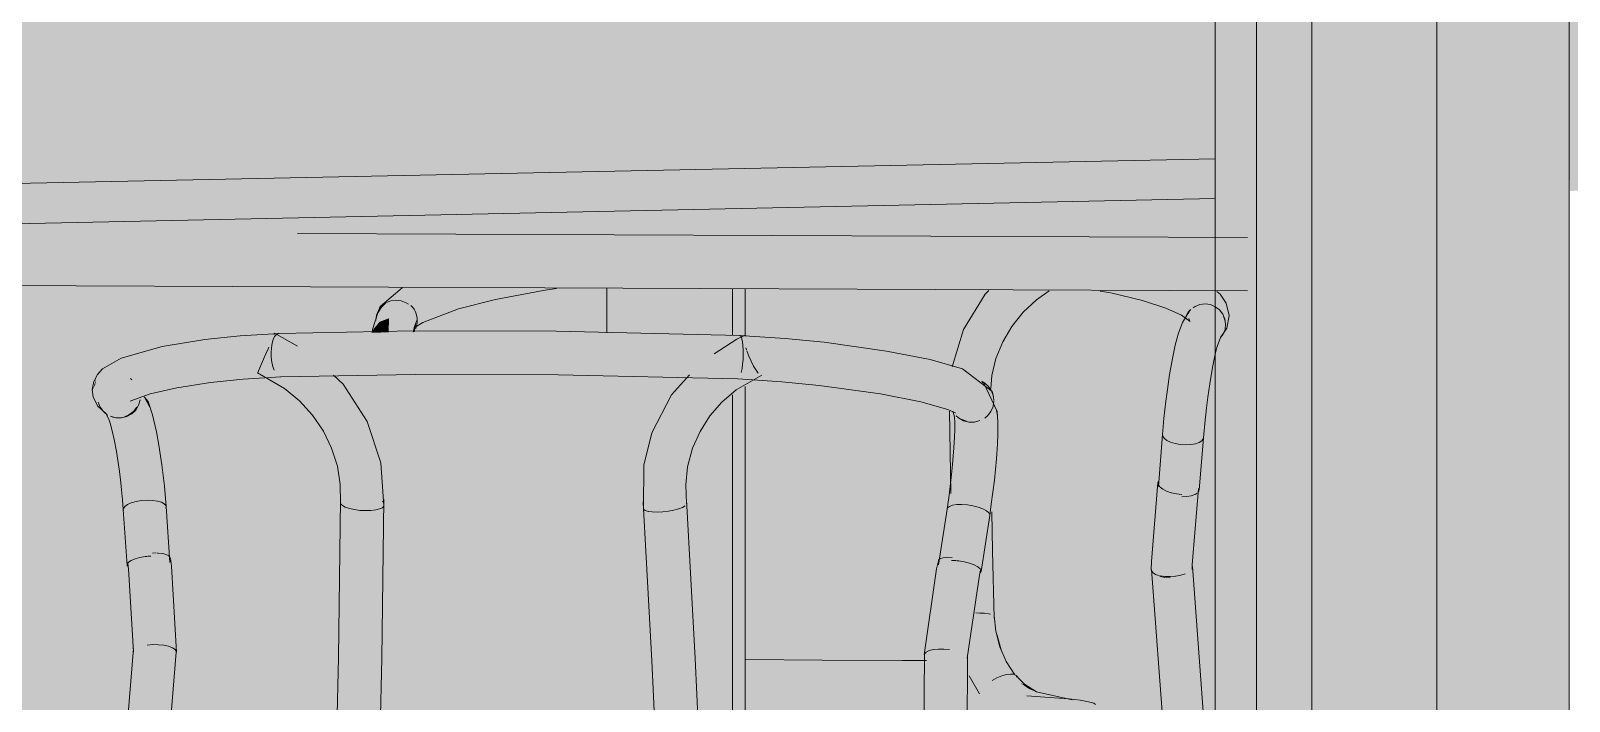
# Model space of a CAD drawing. Header units: inches. Extents: x 30764 to 30770, y -4780 to 4478.
# Drawn here: x 30767.26793 to 30767.3088, y 59.95366 to 59.97147 of the extents above; entities that cross this region are included whole.
import ezdxf

# ---------------------------------------------------------------- set-up
doc = ezdxf.new("R2010")
doc.units = ezdxf.units.IN
doc.header["$MEASUREMENT"] = 0
for name, color, linetype, lineweight in [('A-GLAZ-CURT', 52, 'Continuous', 9), ('A-GLAZ-CWMG', 51, 'Continuous', 9), ('I-FURN', 30, 'Continuous', 9), ('Q-CASE', 31, 'Continuous', 9), ('S-BEAM', 12, 'Continuous', 9)]:
    doc.layers.add(name, color=color, linetype=linetype, lineweight=lineweight)

msp = doc.modelspace()

# ---------------------------------------------------------------- hatches: boundary and pattern name
at = {"layer": 'A-GLAZ-CURT', "lineweight": 5, "transparency": 33554458}
msp.add_hatch(color=256, dxfattribs=at).paths.add_polyline_path([(30767.242691, 59.862277), (30767.301958, 59.867328), (30767.301958, 60.082348), (30767.242691, 60.085483), (30767.242691, 59.86713)], flags=0)
at = {"layer": 'A-GLAZ-CWMG', "lineweight": 5}
for points in [[(30767.30528, 59.866868), (30767.30528, 60.082634), (30767.301958, 60.082348), (30767.301958, 59.867328), (30767.305095, 59.866894)], [(30767.30528, 59.866868), (30767.308792, 59.867169), (30767.308792, 60.082447), (30767.30528, 60.082634), (30767.30528, 59.881146)], [(30767.301958, 59.867328), (30767.301958, 60.082348), (30767.299391, 60.082127), (30767.299391, 59.867684)]]:
    msp.add_hatch(color=256, dxfattribs=at).paths.add_polyline_path(points, flags=0)
at = {"layer": 'I-FURN', "lineweight": 5}
for points in [[(30767.300249, 59.964559), (30767.300249, 59.965977), (30767.275014, 59.966085), (30767.262757, 59.965819), (30767.262757, 59.964727), (30767.299666, 59.964562)], [(30767.277254, 59.964154), (30767.277494, 59.964294), (30767.277634, 59.964313), (30767.277772, 59.964527), (30767.277871, 59.964641), (30767.277792, 59.964641), (30767.277657, 59.964526)], [(30767.2782, 59.96381), (30767.278311, 59.963984), (30767.278607, 59.964178), (30767.278535, 59.964447), (30767.278347, 59.964639), (30767.277946, 59.964641), (30767.277771, 59.964526), (30767.277634, 59.964313), (30767.277906, 59.964244), (30767.278126, 59.964046), (30767.2782, 59.963842)], [(30767.278607, 59.964178), (30767.279657, 59.964561), (30767.279837, 59.964631), (30767.278362, 59.964639), (30767.278535, 59.964447), (30767.278593, 59.964283)], [(30767.278393, 59.963742), (30767.279892, 59.96423), (30767.281637, 59.964623), (30767.279837, 59.964609), (30767.279287, 59.964447), (30767.278607, 59.964178), (30767.278544, 59.963916), (30767.278393, 59.963743)], [(30767.293451, 59.96195), (30767.293541, 59.962651), (30767.293967, 59.963578), (30767.294586, 59.964294), (30767.295021, 59.964562), (30767.293984, 59.964567), (30767.293406, 59.9639), (30767.292938, 59.96281), (30767.292922, 59.962336), (30767.293437, 59.961969)], [(30767.296635, 59.964508), (30767.29638, 59.964557), (30767.296534, 59.964525)], [(30767.298596, 59.9638), (30767.298615, 59.963912), (30767.298577, 59.964099), (30767.298003, 59.96446), (30767.297768, 59.964551), (30767.296587, 59.964525), (30767.296869, 59.964443), (30767.298173, 59.964051), (30767.298578, 59.963811)], [(30767.298594, 59.964087), (30767.298667, 59.964364), (30767.298751, 59.964548), (30767.297833, 59.964526), (30767.29821, 59.964356), (30767.298577, 59.964099)], [(30767.298614, 59.963845), (30767.298751, 59.964075), (30767.298859, 59.96415), (30767.299147, 59.964264), (30767.299218, 59.964431), (30767.299166, 59.964546), (30767.298815, 59.964527), (30767.298662, 59.964357), (30767.298594, 59.964087), (30767.298613, 59.964007), (30767.298613, 59.963944)], [(30767.299671, 59.963674), (30767.299769, 59.963905), (30767.299589, 59.964396), (30767.299444, 59.964545), (30767.299175, 59.964527), (30767.299218, 59.964431), (30767.299127, 59.964217), (30767.299396, 59.96414), (30767.299595, 59.963942), (30767.299651, 59.963812)], [(30767.277029, 59.963536), (30767.277196, 59.963738), (30767.277453, 59.963835), (30767.277516, 59.964144), (30767.277598, 59.964316), (30767.27734, 59.964214), (30767.277169, 59.963996)], [(30767.27805, 59.963462), (30767.278082, 59.96347), (30767.278163, 59.963765), (30767.2782, 59.963842), (30767.278107, 59.964051), (30767.277996, 59.964202), (30767.277739, 59.964313), (30767.277598, 59.964316), (30767.277516, 59.964144), (30767.277453, 59.963835), (30767.277731, 59.963799), (30767.277957, 59.963641), (30767.278048, 59.96347)], [(30767.298481, 59.963547), (30767.298692, 59.963703), (30767.298967, 59.963736), (30767.299181, 59.964219), (30767.298904, 59.96418), (30767.298686, 59.964008)], [(30767.299466, 59.963178), (30767.299651, 59.963778), (30767.299544, 59.964016), (30767.299318, 59.964183), (30767.299181, 59.964219), (30767.29908, 59.964046), (30767.298967, 59.963736), (30767.299231, 59.963637), (30767.299413, 59.963433), (30767.299458, 59.963308)], [(30767.277017, 59.96345), (30767.277435, 59.963461), (30767.277453, 59.963835), (30767.277196, 59.963738), (30767.277029, 59.963536), (30767.277019, 59.96346)], [(30767.277435, 59.963458), (30767.278048, 59.96347), (30767.277957, 59.963641), (30767.277731, 59.963799), (30767.277453, 59.963835), (30767.277435, 59.963461)], [(30767.27808, 59.963462), (30767.27813, 59.96347), (30767.278199, 59.96384), (30767.27811, 59.963608), (30767.278082, 59.96347)], [(30767.298467, 59.96048), (30767.298689, 59.962367), (30767.298967, 59.963736), (30767.298692, 59.963703), (30767.298481, 59.963547), (30767.298404, 59.963377), (30767.298288, 59.962904), (30767.29805, 59.961166), (30767.297999, 59.960705), (30767.298107, 59.96059), (30767.29833, 59.960504)], [(30767.298609, 59.96047), (30767.298869, 59.960497), (30767.299039, 59.960578), (30767.299076, 59.960632), (30767.299251, 59.962084), (30767.299389, 59.962842), (30767.299458, 59.963308), (30767.299336, 59.963546), (30767.299105, 59.963703), (30767.298967, 59.963736), (30767.29876, 59.962774), (30767.298561, 59.961419), (30767.298467, 59.96048)], [(30767.269647, 59.962076), (30767.270135, 59.962324), (30767.271291, 59.962602), (30767.272184, 59.962751), (30767.27225, 59.96303), (30767.272418, 59.963219), (30767.272527, 59.963264), (30767.271291, 59.963022), (30767.27069, 59.962861), (30767.269821, 59.962472), (30767.269669, 59.962223)], [(30767.272184, 59.962751), (30767.273158, 59.962854), (30767.274316, 59.962926), (30767.274373, 59.963268), (30767.274457, 59.963402), (30767.274507, 59.96343), (30767.272527, 59.963264), (30767.272323, 59.963139), (30767.272202, 59.962897)], [(30767.286858, 59.962868), (30767.28682, 59.96329), (30767.286774, 59.963373), (30767.279798, 59.963493), (30767.275858, 59.963454), (30767.274456, 59.963401), (30767.274373, 59.963268), (30767.274324, 59.963052), (30767.274316, 59.962926), (30767.279798, 59.962993), (30767.282634, 59.962969), (30767.28547, 59.962906)], [(30767.289311, 59.96267), (30767.289266, 59.96295), (30767.289136, 59.963141), (30767.289048, 59.963187), (30767.286774, 59.963373), (30767.28682, 59.96329), (30767.286857, 59.962993), (30767.286888, 59.962866), (30767.288306, 59.962769)], [(30767.299438, 59.963054), (30767.299581, 59.963482), (30767.299542, 59.963377), (30767.299438, 59.963055)], [(30767.299521, 59.963327), (30767.299544, 59.96338), (30767.299539, 59.963376)], [(30767.272624, 59.962128), (30767.274118, 59.962308), (30767.273967, 59.962408), (30767.273983, 59.962442), (30767.274218, 59.962434), (30767.274439, 59.962372), (30767.274361, 59.962554), (30767.274316, 59.962926), (30767.273158, 59.962854), (30767.272184, 59.962751), (30767.27224, 59.962459), (30767.2724, 59.96223), (30767.272508, 59.962161)], [(30767.285775, 59.962254), (30767.286006, 59.962288), (30767.286006, 59.962325), (30767.286686, 59.962318), (30767.286806, 59.962394), (30767.286853, 59.962738), (30767.286858, 59.962868), (30767.282634, 59.962969), (30767.279798, 59.962993), (30767.276962, 59.962978), (30767.274316, 59.962926), (30767.274361, 59.962554), (30767.274439, 59.962372), (30767.275039, 59.962366), (30767.275222, 59.96234), (30767.275247, 59.962322), (30767.28055, 59.962351), (30767.28547, 59.962262)], [(30767.288936, 59.962049), (30767.28912, 59.96215), (30767.289257, 59.962378), (30767.289311, 59.96267), (30767.286888, 59.962866), (30767.286858, 59.962868), (30767.286801, 59.962377), (30767.286821, 59.962309), (30767.286989, 59.962375), (30767.287308, 59.962329), (30767.287132, 59.962201), (30767.288307, 59.962111)], [(30767.293027, 59.961964), (30767.292958, 59.962247), (30767.292764, 59.96245), (30767.292634, 59.962503), (30767.291145, 59.962854), (30767.290429, 59.96299), (30767.289136, 59.963141), (30767.289266, 59.96295), (30767.289311, 59.96267), (30767.291144, 59.962403), (30767.292111, 59.96222)], [(30767.270204, 59.961487), (30767.27067, 59.961723), (30767.271485, 59.961939), (30767.272624, 59.962128), (30767.2724, 59.96223), (30767.27224, 59.962459), (30767.272184, 59.962751), (30767.270676, 59.962468), (30767.270135, 59.962324), (30767.269647, 59.962076), (30767.269718, 59.961789), (30767.269922, 59.961574), (30767.270058, 59.961512)], [(30767.28472, 59.958688), (30767.285013, 59.958732), (30767.285061, 59.958861), (30767.285243, 59.958878), (30767.285247, 59.958915), (30767.285347, 59.95895), (30767.285352, 59.958989), (30767.285428, 59.960043), (30767.28579, 59.960963), (30767.286488, 59.961761), (30767.286811, 59.96199), (30767.287216, 59.962278), (30767.287105, 59.962278), (30767.287257, 59.962377), (30767.287066, 59.96269), (30767.286826, 59.962495), (30767.286802, 59.962383), (30767.286657, 59.962303), (30767.286451, 59.962303), (30767.286006, 59.962023), (30767.285217, 59.96107), (30767.284774, 59.959916)], [(30767.292478, 59.961379), (30767.292749, 59.961463), (30767.29295, 59.961677), (30767.293027, 59.961964), (30767.291874, 59.962265), (30767.290859, 59.962458), (30767.289311, 59.96267), (30767.289257, 59.962378), (30767.28912, 59.96215), (30767.288936, 59.962049), (30767.291145, 59.961709), (30767.291604, 59.961621)], [(30767.26957, 59.961916), (30767.269647, 59.962076), (30767.269669, 59.962223)], [(30767.270257, 59.961187), (30767.270132, 59.961339), (30767.270204, 59.961487), (30767.269922, 59.961574), (30767.269718, 59.961789), (30767.269647, 59.962076), (30767.26957, 59.961916), (30767.269863, 59.961352), (30767.270112, 59.961206)], [(30767.284802, 59.951665), (30767.284695, 59.951985), (30767.284617, 59.952337), (30767.284518, 59.952945), (30767.284228, 59.959916), (30767.284351, 59.960507), (30767.284502, 59.960939), (30767.284864, 59.961629), (30767.285331, 59.962266), (30767.281264, 59.962342), (30767.278457, 59.962344), (30767.27595, 59.962312), (30767.276597, 59.961553), (30767.277086, 59.960544), (30767.277277, 59.959719), (30767.277305, 59.958398), (30767.2772, 59.95283), (30767.277074, 59.952032), (30767.27698, 59.951712), (30767.284801, 59.951665)], [(30767.292935, 59.961076), (30767.293153, 59.961121), (30767.293343, 59.961237), (30767.293495, 59.96149), (30767.293501, 59.961656), (30767.293377, 59.961801), (30767.293027, 59.961964), (30767.29295, 59.961677), (30767.292749, 59.961463), (30767.292478, 59.961379), (30767.292804, 59.961228), (30767.292911, 59.961104)], [(30767.293517, 59.961637), (30767.293444, 59.961923), (30767.293355, 59.962042), (30767.292874, 59.962363), (30767.29301, 59.962111), (30767.293027, 59.961964), (30767.293377, 59.961801), (30767.293501, 59.961656)], [(30767.270257, 59.961187), (30767.27054, 59.961264), (30767.270749, 59.961473), (30767.270781, 59.961548), (30767.270798, 59.961683), (30767.270351, 59.961501), (30767.270204, 59.961487), (30767.270132, 59.961339), (30767.270191, 59.961267)], [(30767.270204, 59.961487), (30767.270351, 59.961501), (30767.271292, 59.961867), (30767.27067, 59.961723), (30767.270232, 59.961502)], [(30767.27034, 59.961184), (30767.270614, 59.961292), (30767.270823, 59.96161), (30767.270749, 59.961473), (30767.27054, 59.961264), (30767.270257, 59.961187), (30767.270257, 59.961186)], [(30767.27056, 59.960864), (30767.270837, 59.960967), (30767.27103, 59.961184), (30767.271088, 59.961459), (30767.270926, 59.961735), (30767.27084, 59.961666), (30767.270721, 59.961395), (30767.270484, 59.96122), (30767.270369, 59.961156), (30767.270484, 59.961009), (30767.270542, 59.960898)], [(30767.271088, 59.961459), (30767.271059, 59.961594), (30767.27096, 59.961703), (30767.271066, 59.9615)], [(30767.292957, 59.960753), (30767.293251, 59.96079), (30767.293488, 59.960959), (30767.293605, 59.961216), (30767.293504, 59.961547), (30767.293451, 59.961428), (30767.293272, 59.961191), (30767.292999, 59.961075), (30767.292871, 59.961039), (30767.292912, 59.960973), (30767.292957, 59.960753)], [(30767.271521, 59.958856), (30767.271336, 59.960375), (30767.271185, 59.961036), (30767.271078, 59.961319), (30767.270948, 59.961064), (30767.270705, 59.960898), (30767.27056, 59.960864), (30767.27074, 59.960083), (30767.270835, 59.959363), (30767.270875, 59.958989), (30767.271297, 59.958975), (30767.27148, 59.958904)], [(30767.292935, 59.961076), (30767.29275, 59.961253), (30767.292478, 59.961379), (30767.292339, 59.961362), (30767.292805, 59.961095), (30767.292911, 59.96108)], [(30767.292957, 59.960753), (30767.29285, 59.961074), (30767.292576, 59.961184), (30767.292434, 59.961299), (30767.29258, 59.960958), (30767.292813, 59.960789), (30767.292956, 59.960753)], [(30767.293404, 59.958609), (30767.293594, 59.960385), (30767.293607, 59.961081), (30767.293605, 59.961216), (30767.293488, 59.960959), (30767.293251, 59.96079), (30767.292957, 59.960753), (30767.29293, 59.959913), (30767.29287, 59.958865), (30767.29322, 59.958767), (30767.293378, 59.958662)], [(30767.293605, 59.961216), (30767.293607, 59.961356), (30767.293556, 59.961461)], [(30767.270393, 59.958782), (30767.2705, 59.958885), (30767.270731, 59.958964), (30767.270873, 59.958988), (30767.27074, 59.960083), (30767.270622, 59.960645), (30767.27056, 59.960864), (30767.270274, 59.960903), (30767.270099, 59.960974), (30767.270102, 59.960903), (30767.270284, 59.959862), (30767.270362, 59.959157)], [(30767.292285, 59.958796), (30767.292438, 59.958868), (30767.292666, 59.958885), (30767.292812, 59.958875), (30767.292961, 59.960314), (30767.292956, 59.960753), (30767.292684, 59.960859), (30767.292614, 59.960879), (30767.292502, 59.961074), (30767.292476, 59.96105), (30767.292476, 59.960704), (30767.292339, 59.95927), (30767.292289, 59.958836)], [(30767.298357, 59.9591), (30767.298467, 59.96048), (30767.298207, 59.960542), (30767.298036, 59.960646), (30767.297998, 59.960764), (30767.297889, 59.959328), (30767.297997, 59.959212), (30767.29822, 59.959125)], [(30767.298499, 59.959091), (30767.298758, 59.959118), (30767.298929, 59.9592), (30767.298965, 59.959255), (30767.299039, 59.960578), (30767.298869, 59.960497), (30767.298609, 59.96047), (30767.298467, 59.960478), (30767.298357, 59.9591)], [(30767.298195, 59.956935), (30767.298241, 59.958056), (30767.298367, 59.959169), (30767.298104, 59.959242), (30767.297924, 59.959355), (30767.297875, 59.959478), (30767.297746, 59.958333), (30767.297705, 59.957123), (30767.297825, 59.957017), (30767.298056, 59.956949)], [(30767.298195, 59.956935), (30767.298337, 59.956937), (30767.298348, 59.95698), (30767.298601, 59.957048), (30767.298758, 59.957157), (30767.298786, 59.957216), (30767.298869, 59.95859), (30767.29892, 59.95925), (30767.29876, 59.959173), (30767.298507, 59.959154), (30767.298367, 59.959169), (30767.298241, 59.958056)], [(30767.270494, 59.957296), (30767.270602, 59.9574), (30767.270832, 59.957479), (30767.270975, 59.957502), (30767.270874, 59.958987), (30767.2705, 59.958885), (30767.270393, 59.958782)], [(30767.271613, 59.957381), (30767.27148, 59.958904), (30767.271295, 59.958975), (30767.271022, 59.958997), (30767.270873, 59.958989), (30767.270975, 59.957502), (30767.271398, 59.957489), (30767.271604, 59.957392)], [(30767.276617, 59.954701), (30767.276673, 59.958864), (30767.276396, 59.958896), (30767.276391, 59.958779), (30767.276209, 59.958874), (30767.276166, 59.958926), (30767.276154, 59.954776), (30767.276471, 59.954711)], [(30767.276767, 59.954699), (30767.277145, 59.954736), (30767.277254, 59.954788), (30767.277311, 59.958991), (30767.277202, 59.958919), (30767.276962, 59.958872), (30767.276673, 59.958864), (30767.276617, 59.954701)], [(30767.284802, 59.954653), (30767.284946, 59.954688), (30767.284718, 59.958822), (30767.284328, 59.958854), (30767.284204, 59.958917), (30767.284198, 59.958955), (30767.284479, 59.954694), (30767.284669, 59.95466)], [(30767.284948, 59.954654), (30767.285472, 59.954723), (30767.285577, 59.95478), (30767.285347, 59.958894), (30767.285317, 59.958873), (30767.285279, 59.95883), (30767.285249, 59.958812), (30767.285212, 59.958796), (30767.285149, 59.958771), (30767.28514, 59.958878), (30767.284718, 59.958822), (30767.284946, 59.954688)], [(30767.292055, 59.957307), (30767.29219, 59.957377), (30767.292437, 59.957397), (30767.292583, 59.957386), (30767.292812, 59.958873), (30767.292419, 59.958865), (30767.292285, 59.958796), (30767.292272, 59.958748), (30767.292074, 59.95743)], [(30767.293175, 59.95712), (30767.293378, 59.958662), (30767.29322, 59.958767), (30767.292812, 59.958875), (30767.292583, 59.957386), (30767.292991, 59.957279), (30767.293149, 59.957173)], [(30767.293476, 59.957664), (30767.293422, 59.958413), (30767.293313, 59.957701), (30767.293448, 59.957678)], [(30767.270666, 59.955052), (30767.270713, 59.955133), (30767.270927, 59.955203), (30767.271171, 59.95523), (30767.271131, 59.956426), (30767.271015, 59.957579), (30767.270635, 59.957459), (30767.270515, 59.957327), (30767.270533, 59.95709), (30767.270664, 59.955081)], [(30767.271801, 59.954983), (30767.271743, 59.956426), (30767.271604, 59.957517), (30767.271431, 59.957583), (30767.271163, 59.957595), (30767.271015, 59.957579), (30767.271136, 59.956375), (30767.271173, 59.955162), (30767.271593, 59.955117), (30767.271767, 59.955034)], [(30767.291674, 59.95492), (30767.291798, 59.955002), (30767.29204, 59.955042), (30767.292185, 59.955043), (30767.292357, 59.956428), (30767.29255, 59.957463), (30767.29217, 59.957472), (30767.292048, 59.957407), (30767.291812, 59.95612)], [(30767.292814, 59.954896), (30767.293021, 59.956427), (30767.293127, 59.957226), (30767.29296, 59.957339), (30767.29255, 59.957463), (30767.292289, 59.955935), (30767.292192, 59.955096), (30767.292606, 59.955048), (30767.292785, 59.954952), (30767.292815, 59.954907)], [(30767.293173, 59.955869), (30767.293267, 59.95587), (30767.293268, 59.955995), (30767.293507, 59.955944), (30767.293517, 59.955983), (30767.293444, 59.95768), (30767.293313, 59.957701), (30767.293068, 59.956001), (30767.293148, 59.955972), (30767.293171, 59.955878)], [(30767.299958, 59.93532), (30767.300291, 59.93533), (30767.300291, 59.937174), (30767.298761, 59.957095), (30767.298687, 59.957028), (30767.298486, 59.956958), (30767.298482, 59.957007), (30767.298206, 59.956968), (30767.298557, 59.952638), (30767.298671, 59.952633), (30767.298657, 59.952508), (30767.298568, 59.9525), (30767.298559, 59.952281), (30767.299836, 59.93532)], [(30767.293473, 59.954212), (30767.293724, 59.954315), (30767.293724, 59.954331), (30767.294021, 59.954375), (30767.294048, 59.954396), (30767.293652, 59.955169), (30767.293488, 59.955868), (30767.293474, 59.955868), (30767.29344, 59.95587), (30767.293071, 59.955867), (30767.293022, 59.955925), (30767.292956, 59.955489), (30767.293103, 59.954897), (30767.293437, 59.954279)], [(30767.293286, 59.954008), (30767.293268, 59.954074), (30767.293393, 59.954076), (30767.293361, 59.954135), (30767.293473, 59.954179), (30767.293437, 59.954279), (30767.293048, 59.954999), (30767.292956, 59.955489), (30767.292868, 59.954655), (30767.29298, 59.954427), (30767.292998, 59.95439), (30767.293084, 59.954215), (30767.293268, 59.954027)], [(30767.293733, 59.954979), (30767.2936, 59.955464), (30767.293664, 59.955107)], [(30767.269177, 59.930912), (30767.271178, 59.955216), (30767.271033, 59.955215), (30767.271027, 59.95515), (30767.270742, 59.955065), (30767.27066, 59.954999), (30767.268702, 59.930936), (30767.269052, 59.930914)], [(30767.269307, 59.930912), (30767.269823, 59.930943), (30767.27133, 59.949727), (30767.271317, 59.949728), (30767.27128, 59.94975), (30767.271253, 59.949857), (30767.271165, 59.949863), (30767.271129, 59.94999), (30767.271002, 59.950009), (30767.270987, 59.950447), (30767.270987, 59.950679), (30767.271093, 59.950695), (30767.271121, 59.950776), (30767.271388, 59.950866), (30767.27146, 59.95088), (30767.271764, 59.955041), (30767.271594, 59.955139), (30767.271294, 59.955205), (30767.271178, 59.955216), (30767.269177, 59.930912)], [(30767.292026, 59.930712), (30767.292186, 59.955097), (30767.291909, 59.955061), (30767.291721, 59.954979), (30767.291674, 59.954874), (30767.291669, 59.95074), (30767.291778, 59.95066), (30767.292014, 59.950582), (30767.291977, 59.95044), (30767.291914, 59.950173), (30767.291857, 59.94984), (30767.291843, 59.949758), (30767.291682, 59.949655), (30767.291639, 59.949501), (30767.291543, 59.930737), (30767.2919, 59.930714)], [(30767.292156, 59.930712), (30767.292662, 59.930742), (30767.292773, 59.954873), (30767.292603, 59.954968), (30767.292335, 59.95503), (30767.292335, 59.955094), (30767.292186, 59.955097), (30767.292026, 59.930712)], [(30767.276575, 59.952849), (30767.276617, 59.954701), (30767.276222, 59.954753), (30767.276112, 59.954776), (30767.276111, 59.952935), (30767.276297, 59.952869), (30767.276429, 59.952857)], [(30767.276725, 59.952845), (30767.27721, 59.952884), (30767.277218, 59.95476), (30767.276963, 59.954709), (30767.276617, 59.954701), (30767.276575, 59.952849)], [(30767.284887, 59.952796), (30767.285034, 59.952798), (30767.284948, 59.954654), (30767.2845, 59.954689), (30767.284438, 59.954674), (30767.284523, 59.952826), (30767.284755, 59.952798)], [(30767.285034, 59.952798), (30767.285599, 59.952851), (30767.28563, 59.952915), (30767.28566, 59.952964), (30767.285543, 59.954751), (30767.285311, 59.954688), (30767.284948, 59.954654), (30767.285027, 59.952946)], [(30767.295012, 59.953759), (30767.294881, 59.9538), (30767.2943, 59.954064), (30767.293949, 59.954363), (30767.293525, 59.954164), (30767.293503, 59.954097), (30767.293378, 59.953985), (30767.293562, 59.953869), (30767.293738, 59.953967), (30767.293838, 59.953886), (30767.293846, 59.953879), (30767.293944, 59.9538), (30767.294021, 59.9538), (30767.294029, 59.953855), (30767.294229, 59.9538), (30767.294996, 59.95376)], [(30767.2947, 59.953882), (30767.294338, 59.954092), (30767.294214, 59.954144), (30767.294444, 59.953987), (30767.29466, 59.953899)]]:
    msp.add_hatch(color=256, dxfattribs=at).paths.add_polyline_path(points, flags=0)
h = msp.add_hatch(color=256, dxfattribs=at)
h.paths.add_polyline_path([(30767.286568, 59.933952), (30767.286568, 59.949562), (30767.286243, 59.949773), (30767.285724, 59.950132), (30767.283238, 59.950127), (30767.283238, 59.93398)], flags=0)
h.paths.add_polyline_path([(30767.286568, 59.951826), (30767.286568, 59.961795), (30767.286228, 59.961449), (30767.285789, 59.960856), (30767.285681, 59.960625), (30767.285415, 59.959901), (30767.285375, 59.958835), (30767.285773, 59.952578), (30767.285935, 59.952), (30767.286049, 59.951829), (30767.286364, 59.951827)], flags=0)
h.paths.add_polyline_path([(30767.286568, 59.963364), (30767.286568, 59.964614), (30767.283238, 59.964629), (30767.283266, 59.963448), (30767.286031, 59.963378), (30767.286563, 59.963364)], flags=0)
h = msp.add_hatch(color=256, dxfattribs=at)
h.paths.add_polyline_path([(30767.286568, 59.933952), (30767.286906, 59.934134), (30767.286906, 59.949388), (30767.286568, 59.949534), (30767.286568, 59.935495)], flags=0)
h.paths.add_polyline_path([(30767.286906, 59.951823), (30767.286875, 59.961998), (30767.286568, 59.961795), (30767.286568, 59.951826), (30767.28672, 59.951825)], flags=0)
h.paths.add_polyline_path([(30767.286899, 59.963351), (30767.286906, 59.963386), (30767.286906, 59.964611), (30767.286568, 59.964614), (30767.286568, 59.963364), (30767.286875, 59.963353)], flags=0)
h = msp.add_hatch(color=256, dxfattribs=at)
h.paths.add_polyline_path([(30767.291717, 59.954737), (30767.291762, 59.955277), (30767.291952, 59.956615), (30767.292347, 59.958936), (30767.292523, 59.960763), (30767.292479, 59.961272), (30767.292256, 59.961399), (30767.290571, 59.961781), (30767.287997, 59.962117), (30767.28718, 59.962162), (30767.286927, 59.961955), (30767.286927, 59.954763), (30767.29171, 59.954737)], flags=0)
h.paths.add_polyline_path([(30767.292951, 59.962316), (30767.292995, 59.963374), (30767.29304, 59.963553), (30767.29323, 59.963997), (30767.293535, 59.964569), (30767.286928, 59.964599), (30767.286961, 59.963335), (30767.289184, 59.963146), (30767.291242, 59.962817), (30767.292312, 59.962571), (30767.292811, 59.962423), (30767.292922, 59.962336)], flags=0)
h = msp.add_hatch(color=256, dxfattribs=at)
h.paths.add_polyline_path([(30767.292938, 59.96281), (30767.293406, 59.9639), (30767.293984, 59.964567), (30767.293562, 59.964569), (30767.293214, 59.964149), (30767.29332, 59.964148), (30767.293085, 59.963685), (30767.292893, 59.963204), (30767.292861, 59.963204), (30767.292785, 59.963024), (30767.292958, 59.963063), (30767.292956, 59.962922)], flags=0)
h.paths.add_polyline_path([(30767.293003, 59.963446), (30767.293003, 59.963643), (30767.29289, 59.963468), (30767.292976, 59.963451)], flags=0)
h = msp.add_hatch(color=256, dxfattribs=at)
h.paths.add_polyline_path([(30767.278311, 59.963984), (30767.2782, 59.963806), (30767.278237, 59.963811), (30767.278285, 59.963923)], flags=0)
h.paths.add_polyline_path([(30767.278143, 59.963511), (30767.278547, 59.963923), (30767.278607, 59.964178), (30767.278283, 59.963916), (30767.278154, 59.963551)], flags=0)
h = msp.add_hatch(color=256, dxfattribs=at)
h.paths.add_polyline_path([(30767.276825, 59.958722), (30767.2772, 59.958766), (30767.277307, 59.958839), (30767.27717, 59.960243), (30767.27692, 59.960881), (30767.276087, 59.962164), (30767.27592, 59.962311), (30767.275239, 59.962327), (30767.274752, 59.962358), (30767.275211, 59.962075), (30767.27605, 59.961115), (30767.276558, 59.959916), (30767.276675, 59.95873)], flags=0)
h.paths.add_polyline_path([(30767.27692, 59.960881), (30767.27651, 59.961659), (30767.276141, 59.962106), (30767.276425, 59.961659)], flags=0)
h.paths.add_polyline_path([(30767.274349, 59.962608), (30767.274316, 59.962926), (30767.274373, 59.963268), (30767.274126, 59.962746), (30767.274335, 59.962617)], flags=0)
h = msp.add_hatch(color=256, dxfattribs=at)
h.paths.add_polyline_path([(30767.284574, 59.958682), (30767.28472, 59.958688), (30767.284774, 59.959922), (30767.285217, 59.96107), (30767.286006, 59.962023), (30767.286451, 59.962303), (30767.285337, 59.962227), (30767.284772, 59.961513), (30767.284357, 59.960528), (30767.284228, 59.959916), (30767.284191, 59.959653), (30767.284254, 59.958729), (30767.284442, 59.958687)], flags=0)
h.paths.add_polyline_path([(30767.286832, 59.962543), (30767.287066, 59.96269), (30767.286888, 59.963181), (30767.286824, 59.963271), (30767.286857, 59.962956), (30767.286837, 59.96258)], flags=0)
h = msp.add_hatch(color=256, dxfattribs=at)
h.paths.add_polyline_path([(30767.276675, 59.95873), (30767.276554, 59.959964), (30767.27605, 59.961115), (30767.275211, 59.962075), (30767.274728, 59.962374), (30767.274613, 59.96236), (30767.274391, 59.962467), (30767.274319, 59.962626), (30767.274117, 59.962751), (30767.273981, 59.96244), (30767.274126, 59.962351), (30767.274126, 59.962304), (30767.274628, 59.96199), (30767.275126, 59.961567), (30767.275423, 59.961206), (30767.275881, 59.960412), (30767.276072, 59.959881), (30767.276211, 59.958854), (30767.276222, 59.958954), (30767.276276, 59.958924), (30767.276315, 59.958917), (30767.276381, 59.9589), (30767.2764, 59.958895), (30767.276512, 59.958877), (30767.276529, 59.958749)], flags=0)
h.paths.add_polyline_path([(30767.274654, 59.961985), (30767.274621, 59.961996), (30767.274637, 59.961996)], flags=0)
h = msp.add_hatch(color=256, dxfattribs=at)
h.paths.add_polyline_path([(30767.292478, 59.961379), (30767.291145, 59.961708), (30767.291433, 59.961621), (30767.292338, 59.961394)], flags=0)
h.paths.add_polyline_path([(30767.290903, 59.961754), (30767.290412, 59.961847), (30767.290412, 59.961826)], flags=0)
h = msp.add_hatch(color=256, dxfattribs=at)
h.paths.add_polyline_path([(30767.270445, 59.961084), (30767.270303, 59.961185), (30767.270273, 59.961154), (30767.270413, 59.961097)], flags=0)
h.paths.add_polyline_path([(30767.27056, 59.960864), (30767.270413, 59.961096), (30767.269923, 59.961305), (30767.269925, 59.961262), (30767.270169, 59.960965), (30767.270413, 59.960865), (30767.270497, 59.960864)], flags=0)
h = msp.add_hatch(color=256, dxfattribs=at)
h.paths.add_polyline_path([(30767.277307, 59.958839), (30767.277232, 59.959951), (30767.277202, 59.959916), (30767.277272, 59.959198)], flags=0)
h.paths.add_polyline_path([(30767.27717, 59.960243), (30767.276997, 59.960756), (30767.276962, 59.960772), (30767.277052, 59.960543)], flags=0)
h = msp.add_hatch(color=256, dxfattribs=at)
h.paths.add_polyline_path([(30767.299836, 59.93532), (30767.298527, 59.952377), (30767.298418, 59.95237), (30767.298401, 59.95228), (30767.298306, 59.952239), (30767.298287, 59.952218), (30767.298084, 59.952135), (30767.299381, 59.935342), (30767.299718, 59.935322)], flags=0)
h.paths.add_polyline_path([(30767.298509, 59.952638), (30767.298532, 59.952638), (30767.298206, 59.956968), (30767.297941, 59.956991), (30767.297757, 59.95707), (30767.297712, 59.957067), (30767.298018, 59.953305), (30767.298134, 59.953156), (30767.298244, 59.95305), (30767.298253, 59.95294), (30767.298377, 59.952914), (30767.298387, 59.95278), (30767.298499, 59.952779)], flags=0)
h = msp.add_hatch(color=256, dxfattribs=at)
h.paths.add_polyline_path([(30767.290705, 59.953725), (30767.291711, 59.953775), (30767.29171, 59.954737), (30767.286927, 59.95475), (30767.286926, 59.953749), (30767.288353, 59.953739), (30767.290667, 59.953726)], flags=0)
h.paths.add_polyline_path([(30767.292852, 59.953769), (30767.294081, 59.95383), (30767.293979, 59.953879), (30767.294021, 59.9538), (30767.293966, 59.953835), (30767.293531, 59.953888), (30767.293253, 59.954082), (30767.293101, 59.954116), (30767.293076, 59.954204), (30767.293073, 59.954226), (30767.29294, 59.954394), (30767.292869, 59.954428), (30767.292856, 59.954395), (30767.292852, 59.9538)], flags=0)
h.paths.add_polyline_path([(30767.293838, 59.953886), (30767.293724, 59.953959), (30767.293636, 59.953887), (30767.293802, 59.953886)], flags=0)
h = msp.add_hatch(color=256, dxfattribs=at)
h.paths.add_polyline_path([(30767.296209, 59.953555), (30767.29617, 59.953569), (30767.296158, 59.953609), (30767.29581, 59.953682), (30767.294996, 59.95376), (30767.294029, 59.953793), (30767.292851, 59.95376), (30767.292857, 59.95358), (30767.296177, 59.953564)], flags=0)
h.paths.add_polyline_path([(30767.291708, 59.953587), (30767.29171, 59.953746), (30767.2905, 59.953726), (30767.286926, 59.953725), (30767.286925, 59.953615), (30767.291692, 59.953587)], flags=0)
at = {"layer": 'Q-CASE', "lineweight": 5}
h = msp.add_hatch(color=256, dxfattribs=at)
h.paths.add_polyline_path([(30767.299347, 59.935415), (30767.298076, 59.952157), (30767.296948, 59.951928), (30767.297027, 59.94942), (30767.297531, 59.935538), (30767.299336, 59.935416)], flags=0)
h.paths.add_polyline_path([(30767.296391, 59.935615), (30767.295857, 59.951919), (30767.292848, 59.951921), (30767.292839, 59.947453), (30767.293325, 59.935822), (30767.296251, 59.935625)], flags=0)
h.paths.add_polyline_path([(30767.291603, 59.935939), (30767.291653, 59.948747), (30767.2916, 59.949362), (30767.290535, 59.949238), (30767.290494, 59.949271), (30767.290224, 59.949154), (30767.289332, 59.948973), (30767.2885, 59.948922), (30767.286936, 59.949319), (30767.286936, 59.936254), (30767.2916, 59.935939)], flags=0)
h.paths.add_polyline_path([(30767.283271, 59.936502), (30767.283271, 59.950117), (30767.278925, 59.9501), (30767.279091, 59.936785), (30767.282689, 59.936542)], flags=0)
h.paths.add_polyline_path([(30767.277141, 59.936917), (30767.277699, 59.950154), (30767.276119, 59.950135), (30767.275929, 59.949929), (30767.275604, 59.949664), (30767.27531, 59.949485), (30767.274841, 59.949271), (30767.274411, 59.949133), (30767.273937, 59.948992), (30767.273552, 59.937159), (30767.277136, 59.936917)], flags=0)
h.paths.add_polyline_path([(30767.300291, 59.937173), (30767.300291, 59.964539), (30767.299473, 59.964525), (30767.299594, 59.964394), (30767.299774, 59.963902), (30767.299556, 59.963304), (30767.299397, 59.962838), (30767.29925, 59.962021), (30767.299094, 59.960721), (30767.298863, 59.958219), (30767.298809, 59.957003), (30767.300278, 59.937355)], flags=0)
h.paths.add_polyline_path([(30767.272422, 59.937236), (30767.272788, 59.949182), (30767.272623, 59.949276), (30767.272509, 59.949342), (30767.271396, 59.949506), (30767.270404, 59.937372), (30767.272397, 59.937237)], flags=0)
h.paths.add_polyline_path([(30767.269263, 59.937449), (30767.270696, 59.955217), (30767.270396, 59.959196), (30767.270163, 59.960776), (30767.270195, 59.960804), (30767.269762, 59.961574), (30767.269618, 59.961889), (30767.269773, 59.962319), (30767.269984, 59.96252), (30767.271037, 59.962903), (30767.271886, 59.9631), (30767.273076, 59.963275), (30767.27461, 59.963392), (30767.277035, 59.963448), (30767.277118, 59.963766), (30767.277212, 59.964059), (30767.277759, 59.964632), (30767.262792, 59.964693), (30767.262792, 59.965786), (30767.262691, 59.965784), (30767.262691, 59.953155), (30767.263576, 59.953168), (30767.263607, 59.953146), (30767.263964, 59.953074), (30767.264256, 59.952853), (30767.264365, 59.952766), (30767.264369, 59.95267), (30767.264452, 59.952342), (30767.264383, 59.95198), (30767.264338, 59.95182), (30767.264425, 59.951549), (30767.264468, 59.951341), (30767.264499, 59.951068), (30767.265152, 59.937727), (30767.269225, 59.937452)], flags=0)
h.paths.add_polyline_path([(30767.263396, 59.951091), (30767.263396, 59.951146), (30767.263389, 59.951146)], flags=0)
h.paths.add_polyline_path([(30767.264046, 59.937802), (30767.263356, 59.951202), (30767.263288, 59.951351), (30767.262691, 59.951141), (30767.262732, 59.938933), (30767.262773, 59.937888), (30767.263912, 59.937811)], flags=0)
h.paths.add_polyline_path([(30767.271505, 59.950831), (30767.272656, 59.951056), (30767.272825, 59.951326), (30767.272973, 59.951522), (30767.273097, 59.951623), (30767.273213, 59.951685), (30767.27346, 59.951751), (30767.273814, 59.951685), (30767.273994, 59.951676), (30767.273961, 59.951697), (30767.273677, 59.951805), (30767.274773, 59.951879), (30767.27585, 59.951882), (30767.27597, 59.952169), (30767.276031, 59.952448), (30767.276124, 59.953034), (30767.276216, 59.958884), (30767.276101, 59.959908), (30767.275878, 59.960494), (30767.275686, 59.960831), (30767.275262, 59.961425), (30767.274954, 59.961734), (30767.274666, 59.961958), (30767.274168, 59.962219), (30767.272789, 59.962094), (30767.271103, 59.961752), (30767.271016, 59.961683), (30767.271123, 59.961462), (30767.271489, 59.959564), (30767.271648, 59.957609), (30767.27174, 59.956858), (30767.271811, 59.956064), (30767.271841, 59.95494), (30767.27151, 59.950893)], flags=0)
h.paths.add_polyline_path([(30767.291259, 59.951577), (30767.29148, 59.95163), (30767.2917, 59.951689), (30767.291476, 59.9517), (30767.291397, 59.951651), (30767.291318, 59.951614)], flags=0)
h.paths.add_polyline_path([(30767.27401, 59.951694), (30767.274001, 59.95172), (30767.274004, 59.951699)], flags=0)
h.paths.add_polyline_path([(30767.291705, 59.951708), (30767.291706, 59.951939), (30767.286936, 59.951964), (30767.286971, 59.951799), (30767.291497, 59.951737), (30767.291657, 59.951714)], flags=0)
h.paths.add_polyline_path([(30767.276652, 59.952784), (30767.276625, 59.952788), (30767.276651, 59.952784)], flags=0)
h.paths.add_polyline_path([(30767.297994, 59.953416), (30767.29772, 59.957495), (30767.297765, 59.958422), (30767.298307, 59.962941), (30767.298489, 59.963543), (30767.298583, 59.963808), (30767.297998, 59.964126), (30767.29634, 59.964555), (30767.294963, 59.964522), (30767.294564, 59.964229), (30767.294301, 59.963956), (30767.293895, 59.963436), (30767.293546, 59.962631), (30767.293472, 59.962126), (30767.293456, 59.961947), (30767.293551, 59.961755), (30767.293628, 59.961388), (30767.293657, 59.961268), (30767.293595, 59.959724), (30767.293482, 59.958798), (30767.293468, 59.958449), (30767.293553, 59.955759), (30767.29371, 59.955055), (30767.293865, 59.954742), (30767.294177, 59.95424), (30767.29445, 59.954011), (30767.294973, 59.95378), (30767.295218, 59.953738), (30767.296083, 59.953627), (30767.296222, 59.953614), (30767.29626, 59.953578), (30767.296601, 59.953602), (30767.296987, 59.95358), (30767.297057, 59.95358), (30767.297949, 59.953424)], flags=0)
h.paths.add_polyline_path([(30767.283271, 59.963428), (30767.283271, 59.964609), (30767.281648, 59.964579), (30767.281117, 59.964474), (30767.279418, 59.96409), (30767.278345, 59.963675), (30767.278143, 59.963451), (30767.282945, 59.963432)], flags=0)
h.paths.add_polyline_path([(30767.260653, 59.97341), (30767.300291, 59.974088), (30767.300291, 59.974141), (30767.251566, 59.975458), (30767.251566, 59.973673), (30767.254308, 59.973594)], flags=0)
at = {"layer": 'S-BEAM', "lineweight": 5}
h = msp.add_hatch(color=256, dxfattribs=at)
h.paths.add_polyline_path([(30767.242693, 59.96691), (30767.299391, 59.968071), (30767.299391, 59.97347), (30767.242693, 59.972505), (30767.242693, 59.967292)], flags=0)
h.paths.add_polyline_path([(30767.308811, 59.968264), (30767.36044, 59.969322), (30767.36044, 59.974509), (30767.308811, 59.97363), (30767.308811, 59.970706)], flags=0)
h.paths.add_polyline_path([(30767.369732, 59.969512), (30767.415198, 59.970443), (30767.415198, 59.975441), (30767.369732, 59.974667)], flags=0)
h = msp.add_hatch(color=256, dxfattribs=at)
h.paths.add_polyline_path([(30767.242694, 59.96582), (30767.299394, 59.967019), (30767.299391, 59.968071), (30767.242693, 59.96691)], flags=0)
h.paths.add_polyline_path([(30767.308814, 59.967218), (30767.360444, 59.96831), (30767.36044, 59.969322), (30767.308811, 59.968264)], flags=0)
h.paths.add_polyline_path([(30767.369736, 59.968507), (30767.415203, 59.969469), (30767.415198, 59.970443), (30767.369732, 59.969512)], flags=0)

# ---------------------------------------------------------------- linework, layer by layer
at = {"layer": 'A-GLAZ-CURT'}
for p, q in [((30767.30049, 60.082222), (30767.30049, 59.867532)), ((30767.301958, 59.867328), (30767.301958, 60.082348))]:
    msp.add_line(p, q, dxfattribs=at)
at = {"layer": 'A-GLAZ-CWMG'}
for p, q in [((30767.30528, 60.082634), (30767.30528, 59.866868)), ((30767.299391, 59.867684), (30767.299391, 60.082127)), ((30767.308792, 60.082447), (30767.308792, 59.867169))]:
    msp.add_line(p, q, dxfattribs=at)
at = {"layer": 'I-FURN'}
for p, q in [((30767.275014, 59.966085), (30767.300249, 59.965977)), ((30767.300249, 59.964559), (30767.262757, 59.964727)), ((30767.281901, 59.964622), (30767.281547, 59.964574)), ((30767.283238, 59.963445), (30767.283238, 59.964629)), ((30767.286568, 59.963388), (30767.286568, 59.964614)), ((30767.286906, 59.964611), (30767.286906, 59.963386)), ((30767.296625, 59.96451), (30767.29634, 59.964557)), ((30767.299528, 59.964476), (30767.299437, 59.964545)), ((30767.277261, 59.964142), (30767.27734, 59.964214)), ((30767.298712, 59.964044), (30767.298688, 59.963961)), ((30767.29875, 59.964067), (30767.298723, 59.964038)), ((30767.298717, 59.963752), (30767.29869, 59.963825)), ((30767.299617, 59.963894), (30767.299656, 59.963759)), ((30767.274394, 59.963404), (30767.274398, 59.963414)), ((30767.274398, 59.963414), (30767.274407, 59.963438)), ((30767.275017, 59.963091), (30767.274406, 59.963439)), ((30767.286763, 59.963376), (30767.286762, 59.963376)), ((30767.286923, 59.963049), (30767.286941, 59.962993)), ((30767.270585, 59.96223), (30767.270621, 59.962194)), ((30767.286906, 59.962017), (30767.286906, 59.951822)), ((30767.271048, 59.96162), (30767.270946, 59.961744)), ((30767.286568, 59.95182), (30767.286568, 59.961795)), ((30767.269978, 59.961262), (30767.269948, 59.961281)), ((30767.292375, 59.959177), (30767.29234, 59.961369)), ((30767.292469, 59.961214), (30767.292428, 59.961361)), ((30767.292787, 59.961097), (30767.292649, 59.961156)), ((30767.297884, 59.959366), (30767.297994, 59.960745)), ((30767.297994, 59.960743), (30767.297998, 59.960764)), ((30767.299079, 59.960652), (30767.298969, 59.959277)), ((30767.297896, 59.959522), (30767.297875, 59.959478)), ((30767.298229, 59.959199), (30767.298362, 59.959169)), ((30767.298367, 59.959169), (30767.298507, 59.959154)), ((30767.298852, 59.959151), (30767.298758, 59.959118)), ((30767.298917, 59.95919), (30767.298858, 59.959154)), ((30767.298965, 59.959255), (30767.298929, 59.9592)), ((30767.27049, 59.957268), (30767.270389, 59.958753)), ((30767.27039, 59.958754), (30767.270396, 59.958729)), ((30767.2705, 59.958885), (30767.270429, 59.958835)), ((30767.270604, 59.958929), (30767.2705, 59.958885)), ((30767.270731, 59.958964), (30767.270604, 59.958929)), ((30767.270874, 59.958987), (30767.270731, 59.958964)), ((30767.271022, 59.958997), (30767.270874, 59.958987)), ((30767.271167, 59.958993), (30767.271022, 59.958997)), ((30767.27148, 59.958904), (30767.271404, 59.958945)), ((30767.271521, 59.958856), (30767.27148, 59.958904)), ((30767.271528, 59.958831), (30767.271521, 59.958856)), ((30767.271524, 59.958803), (30767.271528, 59.958831)), ((30767.271527, 59.958833), (30767.271629, 59.957345)), ((30767.276163, 59.95902), (30767.276106, 59.954822)), ((30767.277315, 59.959008), (30767.277257, 59.9548)), ((30767.277275, 59.958953), (30767.277311, 59.958991)), ((30767.277311, 59.958991), (30767.277309, 59.95903)), ((30767.284195, 59.958939), (30767.284427, 59.954735)), ((30767.284198, 59.958955), (30767.284204, 59.958917)), ((30767.284333, 59.958703), (30767.284256, 59.958728)), ((30767.285242, 59.958808), (30767.285143, 59.958768)), ((30767.285313, 59.958851), (30767.285246, 59.958809)), ((30767.285347, 59.959006), (30767.285579, 59.954792)), ((30767.292042, 59.957278), (30767.292272, 59.958765)), ((30767.292272, 59.958766), (30767.292272, 59.958748)), ((30767.292419, 59.958865), (30767.292335, 59.958836)), ((30767.292532, 59.958882), (30767.292419, 59.958865)), ((30767.292666, 59.958885), (30767.292532, 59.958882)), ((30767.292812, 59.958873), (30767.292666, 59.958885)), ((30767.292959, 59.958849), (30767.292812, 59.958873)), ((30767.293099, 59.958812), (30767.292959, 59.958849)), ((30767.29322, 59.958767), (30767.293099, 59.958812)), ((30767.293315, 59.958716), (30767.29322, 59.958767)), ((30767.293378, 59.958662), (30767.293315, 59.958716)), ((30767.293479, 59.957658), (30767.293462, 59.958691)), ((30767.293404, 59.958593), (30767.293174, 59.957102)), ((30767.293404, 59.958609), (30767.293378, 59.958662)), ((30767.293404, 59.958591), (30767.293404, 59.958609)), ((30767.271023, 59.957506), (30767.270975, 59.957502)), ((30767.271124, 59.957511), (30767.271044, 59.957508)), ((30767.271163, 59.957595), (30767.271263, 59.957597)), ((30767.293522, 59.955864), (30767.293479, 59.957658)), ((30767.292583, 59.957386), (30767.292535, 59.957391)), ((30767.293163, 59.957072), (30767.293175, 59.95712)), ((30767.299348, 59.935353), (30767.297702, 59.957161)), ((30767.297825, 59.957017), (30767.297755, 59.957061)), ((30767.298787, 59.95724), (30767.30029, 59.937211)), ((30767.29793, 59.956977), (30767.297834, 59.957012)), ((30767.29806, 59.956973), (30767.297941, 59.956991)), ((30767.298056, 59.956949), (30767.297941, 59.956973)), ((30767.298196, 59.956968), (30767.298068, 59.956972)), ((30767.298195, 59.956935), (30767.298069, 59.956947)), ((30767.298343, 59.95698), (30767.298206, 59.956968)), ((30767.298479, 59.957007), (30767.298348, 59.95698)), ((30767.298599, 59.957047), (30767.298482, 59.957007)), ((30767.268672, 59.930948), (30767.27066, 59.955058)), ((30767.270661, 59.955058), (30767.270663, 59.955033)), ((30767.271173, 59.955162), (30767.271028, 59.95515)), ((30767.271322, 59.95516), (30767.271173, 59.955162)), ((30767.271465, 59.955144), (30767.271323, 59.95516)), ((30767.271592, 59.955117), (30767.271466, 59.955144)), ((30767.271694, 59.95508), (30767.271593, 59.955117)), ((30767.291908, 59.955028), (30767.291799, 59.955003)), ((30767.292335, 59.95503), (30767.292185, 59.955043)), ((30767.271799, 59.954963), (30767.269827, 59.930948)), ((30767.271791, 59.954935), (30767.271797, 59.954987)), ((30767.271798, 59.954932), (30767.271801, 59.954983)), ((30767.276106, 59.954822), (30767.276063, 59.952925)), ((30767.277257, 59.9548), (30767.277214, 59.952891)), ((30767.284427, 59.954735), (30767.284515, 59.952835)), ((30767.285579, 59.954792), (30767.285667, 59.95288)), ((30767.291509, 59.93075), (30767.291671, 59.954896)), ((30767.291679, 59.954928), (30767.291674, 59.954874)), ((30767.291798, 59.955002), (30767.291721, 59.954967)), ((30767.292817, 59.954886), (30767.292665, 59.930747)), ((30767.293129, 59.953854), (30767.292855, 59.954336))]:
    msp.add_line(p, q, dxfattribs=at)
for points in [[(30767.277802, 59.964642, 0), (30767.27721, 59.964145, 0), (30767.277112, 59.963891, 0)], [(30767.281547, 59.964574, 0), (30767.280274, 59.964333, 0), (30767.279294, 59.964082, 0), (30767.278345, 59.963723, 0)], [(30767.293382, 59.96457, 0), (30767.293285, 59.964476, 0), (30767.29271, 59.963532, 0), (30767.292411, 59.962546, 0)], [(30767.294983, 59.964563, 0), (30767.294644, 59.964324, 0), (30767.294292, 59.963994, 0), (30767.293992, 59.963618, 0), (30767.29375, 59.963207, 0), (30767.293571, 59.962768, 0), (30767.293457, 59.962311, 0), (30767.293438, 59.961966, 0)], [(30767.298725, 59.963748, 0), (30767.298495, 59.963916, 0), (30767.298085, 59.964105, 0), (30767.297463, 59.964309, 0), (30767.296625, 59.96451, 0)], [(30767.299528, 59.964476, 0), (30767.299689, 59.964239, 0), (30767.299767, 59.963904, 0)], [(30767.27726, 59.964143, 0), (30767.27715, 59.963982, 0), (30767.277013, 59.963534, 0), (30767.276999, 59.963446, 0)], [(30767.277634, 59.964313, 0), (30767.277494, 59.964294, 0), (30767.277365, 59.96424, 0), (30767.277254, 59.964154, 0), (30767.27717, 59.964044, 0), (30767.277118, 59.963915, 0), (30767.277102, 59.963777, 0)], [(30767.277962, 59.964209, 0), (30767.277906, 59.964244, 0), (30767.277775, 59.964296, 0), (30767.277634, 59.964313, 0)], [(30767.278031, 59.964172, 0), (30767.278095, 59.964101, 0), (30767.278123, 59.96406, 0)], [(30767.278133, 59.964043, 0), (30767.278164, 59.963978, 0), (30767.2782, 59.963842, 0)], [(30767.298716, 59.964048, 0), (30767.298522, 59.963725, 0), (30767.298407, 59.963409, 0)], [(30767.298654, 59.96396, 0), (30767.298686, 59.964008, 0), (30767.298718, 59.964047, 0)], [(30767.299127, 59.964217, 0), (30767.298988, 59.964201, 0), (30767.298859, 59.96415, 0), (30767.298805, 59.964115, 0)], [(30767.299671, 59.963674, 0), (30767.299651, 59.963812, 0), (30767.299595, 59.963942, 0), (30767.299508, 59.964054, 0), (30767.299396, 59.96414, 0), (30767.299266, 59.964196, 0), (30767.299127, 59.964217, 0)], [(30767.278345, 59.963723, 0), (30767.278146, 59.963601, 0), (30767.278141, 59.963591, 0)], [(30767.2782, 59.963842, 0), (30767.278199, 59.963701, 0), (30767.278162, 59.963566, 0)], [(30767.298596, 59.963817, 0), (30767.298618, 59.963885, 0), (30767.298649, 59.96395, 0)], [(30767.299546, 59.96333, 0), (30767.299699, 59.963572, 0), (30767.299767, 59.963904, 0)], [(30767.299582, 59.963375, 0), (30767.299603, 59.963408, 0), (30767.299655, 59.963536, 0), (30767.299671, 59.963674, 0)], [(30767.269841, 59.962493, 0), (30767.270331, 59.962774, 0), (30767.271424, 59.963082, 0), (30767.272555, 59.963269, 0)], [(30767.272555, 59.963269, 0), (30767.273495, 59.963369, 0), (30767.274527, 59.963433, 0)], [(30767.274316, 59.962926, 0), (30767.274324, 59.963052, 0), (30767.274343, 59.963168, 0), (30767.274373, 59.963268, 0), (30767.274411, 59.963347, 0), (30767.274457, 59.963402, 0), (30767.274507, 59.96343, 0), (30767.274529, 59.963433, 0)], [(30767.274528, 59.963433, 0), (30767.278109, 59.963497, 0), (30767.281888, 59.96349, 0), (30767.286762, 59.963377, 0)], [(30767.286085, 59.962889, 0), (30767.286683, 59.963282, 0), (30767.286894, 59.963379, 0)], [(30767.286762, 59.963377, 0), (30767.287967, 59.963297, 0), (30767.289011, 59.963195, 0)], [(30767.286858, 59.962868, 0), (30767.286857, 59.962993, 0), (30767.28685, 59.963109, 0), (30767.286837, 59.96321, 0), (30767.28682, 59.96329, 0), (30767.286798, 59.963345, 0), (30767.286774, 59.963373, 0)], [(30767.286938, 59.963368, 0), (30767.286899, 59.96338, 0), (30767.286887, 59.963374, 0)], [(30767.289011, 59.963195, 0), (30767.290664, 59.962963, 0), (30767.291819, 59.962735, 0), (30767.292677, 59.962491, 0)], [(30767.298407, 59.963409, 0), (30767.298331, 59.963121, 0), (30767.298266, 59.962812, 0), (30767.298184, 59.962337, 0), (30767.298125, 59.961941, 0), (30767.298085, 59.961634, 0), (30767.298033, 59.96117, 0), (30767.297994, 59.960743, 0)], [(30767.299551, 59.963351, 0), (30767.299531, 59.96332, 0), (30767.299445, 59.963081, 0)], [(30767.274117, 59.962751, 0), (30767.274176, 59.962887, 0), (30767.274235, 59.963025, 0), (30767.274254, 59.963069, 0)], [(30767.274396, 59.962453, 0), (30767.274361, 59.962554, 0), (30767.274334, 59.962671, 0), (30767.274319, 59.962797, 0), (30767.274316, 59.962926, 0)], [(30767.286806, 59.962394, 0), (30767.286826, 59.962495, 0), (30767.286842, 59.962612, 0), (30767.286853, 59.962738, 0), (30767.286858, 59.962868, 0)], [(30767.286951, 59.962965, 0), (30767.287005, 59.962827, 0), (30767.287066, 59.96269, 0)], [(30767.299445, 59.963081, 0), (30767.299421, 59.962996, 0), (30767.299383, 59.962834, 0), (30767.299321, 59.962529, 0), (30767.299248, 59.962094, 0), (30767.299197, 59.961734, 0), (30767.299161, 59.961455, 0), (30767.299114, 59.961036, 0), (30767.299079, 59.960653, 0)], [(30767.269567, 59.961941, 0), (30767.269605, 59.962156, 0), (30767.269703, 59.962344, 0), (30767.269842, 59.962493, 0)], [(30767.27616, 59.958927, 0), (30767.276154, 59.959416, 0), (30767.276076, 59.959903, 0), (30767.275925, 59.960379, 0), (30767.275705, 59.960833, 0), (30767.27542, 59.961256, 0), (30767.275073, 59.961638, 0), (30767.274674, 59.961972, 0), (30767.273952, 59.96238, 0)], [(30767.27396, 59.962392, 0), (30767.273981, 59.96244, 0), (30767.274017, 59.962519, 0), (30767.274063, 59.962625, 0), (30767.274117, 59.962751, 0)], [(30767.287066, 59.96269, 0), (30767.287132, 59.962564, 0), (30767.287197, 59.962457, 0), (30767.287257, 59.962377, 0)], [(30767.292677, 59.962491, 0), (30767.293466, 59.961885, 0), (30767.293505, 59.961755, 0)], [(30767.270569, 59.96163, 0), (30767.270685, 59.961678, 0), (30767.271105, 59.961825, 0), (30767.271811, 59.961986, 0), (30767.27271, 59.962129, 0)], [(30767.27271, 59.962129, 0), (30767.273575, 59.962219, 0), (30767.274572, 59.962282, 0)], [(30767.27457, 59.962282, 0), (30767.278155, 59.962343, 0), (30767.281941, 59.962335, 0), (30767.286714, 59.962224, 0)], [(30767.27731, 59.958853, 0), (30767.277235, 59.959994, 0), (30767.276869, 59.961093, 0), (30767.276232, 59.962082, 0), (30767.275978, 59.96232, 0)], [(30767.284431, 59.960786, 0), (30767.28495, 59.961797, 0), (30767.28543, 59.962329, 0)], [(30767.285514, 59.960384, 0), (30767.28571, 59.960828, 0), (30767.285971, 59.961238, 0), (30767.286293, 59.961608, 0), (30767.286668, 59.961929, 0), (30767.287351, 59.962318, 0)], [(30767.286714, 59.962224, 0), (30767.28788, 59.962147, 0), (30767.288878, 59.962049, 0)], [(30767.288878, 59.962049, 0), (30767.290504, 59.961822, 0), (30767.291572, 59.961612, 0), (30767.292294, 59.961408, 0)], [(30767.293183, 59.962162, 0), (30767.293238, 59.962134, 0), (30767.293355, 59.962042, 0), (30767.293444, 59.961923, 0), (30767.2935, 59.961785, 0), (30767.293517, 59.961657, 0)], [(30767.293606, 59.961356, 0), (30767.293247, 59.962113, 0), (30767.293205, 59.962139, 0)], [(30767.269947, 59.961282, 0), (30767.269707, 59.961507, 0), (30767.269592, 59.961743, 0), (30767.269567, 59.961941, 0)], [(30767.269922, 59.9613, 0), (30767.269863, 59.961352, 0), (30767.269776, 59.961469, 0), (30767.269722, 59.961606, 0)], [(30767.27034, 59.961184, 0), (30767.270484, 59.96122, 0), (30767.270614, 59.961292, 0), (30767.270721, 59.961395, 0), (30767.270798, 59.961523, 0), (30767.27084, 59.961666, 0)], [(30767.271527, 59.958832, 0), (30767.271481, 59.959371, 0), (30767.271414, 59.959941, 0), (30767.271335, 59.960462, 0), (30767.27127, 59.960816, 0), (30767.271165, 59.96127, 0), (30767.271048, 59.96162, 0)], [(30767.293517, 59.961637, 0), (30767.293495, 59.96149, 0), (30767.293436, 59.961354, 0), (30767.293343, 59.961237, 0), (30767.293275, 59.961181, 0)], [(30767.269999, 59.961171, 0), (30767.269922, 59.96132, 0), (30767.269924, 59.961318, 0)], [(30767.270389, 59.958755, 0), (30767.27037, 59.959008, 0), (30767.270344, 59.959276, 0), (30767.270314, 59.959549, 0), (30767.270279, 59.95982, 0), (30767.270207, 59.960295, 0), (30767.270148, 59.960609, 0), (30767.270104, 59.960811, 0), (30767.270042, 59.961048, 0), (30767.270016, 59.961126, 0), (30767.269999, 59.961171, 0)], [(30767.270162, 59.961195, 0), (30767.270112, 59.961206, 0), (30767.270048, 59.961228, 0)], [(30767.270049, 59.961228, 0), (30767.270192, 59.961187, 0), (30767.27034, 59.961184, 0)], [(30767.270749, 59.961473, 0), (30767.270658, 59.961355, 0), (30767.27054, 59.961264, 0), (30767.270403, 59.961207, 0)], [(30767.292272, 59.958767, 0), (30767.292314, 59.959059, 0), (30767.292355, 59.959366, 0), (30767.292391, 59.959679, 0), (30767.292418, 59.959947, 0), (30767.292455, 59.960393, 0), (30767.292472, 59.960685, 0), (30767.292478, 59.960874, 0), (30767.292477, 59.961096, 0), (30767.292473, 59.961171, 0), (30767.292468, 59.961215, 0)], [(30767.292294, 59.961408, 0), (30767.29249, 59.961323, 0), (30767.292498, 59.961318, 0)], [(30767.29251, 59.961243, 0), (30767.292576, 59.961184, 0), (30767.292706, 59.961111, 0), (30767.29285, 59.961074, 0)], [(30767.293403, 59.958591, 0), (30767.293447, 59.958893, 0), (30767.293489, 59.95921, 0), (30767.293527, 59.959532, 0), (30767.293581, 59.9601, 0), (30767.293608, 59.960488, 0), (30767.29362, 59.960749, 0), (30767.293624, 59.961085, 0), (30767.293606, 59.961356, 0)], [(30767.284204, 59.958783, 0), (30767.284218, 59.959928, 0), (30767.284431, 59.960786, 0)], [(30767.29285, 59.961074, 0), (30767.292999, 59.961075, 0), (30767.293143, 59.961115, 0)], [(30767.298467, 59.96048, 0), (30767.29833, 59.960504, 0), (30767.298207, 59.960542, 0), (30767.298107, 59.96059, 0), (30767.298036, 59.960646, 0), (30767.297999, 59.960705, 0), (30767.297994, 59.960743, 0)], [(30767.285349, 59.958915, 0), (30767.285329, 59.959405, 0), (30767.285381, 59.959889, 0), (30767.285514, 59.960384, 0)], [(30767.299076, 59.960632, 0), (30767.299039, 59.960578, 0), (30767.298969, 59.960532, 0), (30767.298869, 59.960497, 0), (30767.298746, 59.960476, 0), (30767.298609, 59.96047, 0), (30767.298467, 59.96048, 0)], [(30767.297874, 59.959473, 0), (30767.297699, 59.957374, 0), (30767.297696, 59.957163, 0)], [(30767.297875, 59.959478, 0), (30767.297882, 59.959417, 0), (30767.297924, 59.959355, 0)], [(30767.297929, 59.95935, 0), (30767.298, 59.959295, 0), (30767.298104, 59.959242, 0), (30767.298226, 59.959199, 0)], [(30767.298756, 59.959118, 0), (30767.298636, 59.959097, 0), (30767.298503, 59.959091, 0)], [(30767.29895, 59.95931, 0), (30767.298785, 59.957282, 0), (30767.298784, 59.957155, 0)], [(30767.270429, 59.958835, 0), (30767.270393, 59.958782, 0), (30767.27039, 59.958754, 0)], [(30767.271404, 59.958945, 0), (30767.271297, 59.958975, 0), (30767.271167, 59.958993, 0)], [(30767.276675, 59.95873, 0), (30767.276529, 59.958749, 0), (30767.276397, 59.958777, 0), (30767.276288, 59.958813, 0), (30767.27621, 59.958855, 0), (30767.276168, 59.958898, 0), (30767.276164, 59.958941, 0)], [(30767.277307, 59.958839, 0), (30767.277272, 59.958799, 0), (30767.2772, 59.958766, 0), (30767.277097, 59.958741, 0), (30767.276969, 59.958726, 0), (30767.276825, 59.958722, 0), (30767.276675, 59.95873, 0)], [(30767.284254, 59.958729, 0), (30767.284211, 59.958763, 0), (30767.284207, 59.958803, 0)], [(30767.28472, 59.958688, 0), (30767.284574, 59.958682, 0), (30767.284442, 59.958687, 0), (30767.28434, 59.958702, 0)], [(30767.28514, 59.958767, 0), (30767.285013, 59.958732, 0), (30767.284869, 59.958705, 0), (30767.28472, 59.958688, 0)], [(30767.292335, 59.958836, 0), (30767.292285, 59.958796, 0), (30767.292272, 59.958766, 0)], [(30767.270975, 59.957502, 0), (30767.270832, 59.957479, 0), (30767.270705, 59.957444, 0), (30767.270602, 59.9574, 0), (30767.27053, 59.957349, 0), (30767.270494, 59.957296, 0), (30767.270497, 59.957243, 0)], [(30767.271295, 59.957597, 0), (30767.271305, 59.957596, 0), (30767.271431, 59.957583, 0), (30767.271533, 59.957556, 0), (30767.271604, 59.957517, 0), (30767.271639, 59.957469, 0)], [(30767.292042, 59.95739, 0), (30767.292048, 59.957407, 0), (30767.292092, 59.957446, 0), (30767.29217, 59.957472, 0), (30767.292277, 59.957484, 0), (30767.292407, 59.957481, 0)], [(30767.270662, 59.954969, 0), (30767.270527, 59.957174, 0), (30767.27051, 59.957306, 0)], [(30767.271804, 59.954963, 0), (30767.271669, 59.957242, 0), (30767.271641, 59.957458, 0)], [(30767.291665, 59.954893, 0), (30767.291995, 59.957176, 0), (30767.292041, 59.95739, 0)], [(30767.292514, 59.957393, 0), (30767.292437, 59.957397, 0), (30767.292388, 59.957398, 0)], [(30767.293175, 59.95712, 0), (30767.293149, 59.957173, 0), (30767.293086, 59.957227, 0), (30767.292991, 59.957279, 0), (30767.29287, 59.957325, 0), (30767.29273, 59.957361, 0), (30767.292583, 59.957386, 0)], [(30767.292807, 59.954799, 0), (30767.293131, 59.95701, 0), (30767.293159, 59.957142, 0)], [(30767.297748, 59.957067, 0), (30767.297705, 59.957123, 0), (30767.297697, 59.957163, 0)], [(30767.293033, 59.956002, 0), (30767.29314, 59.956001, 0), (30767.293268, 59.955995, 0), (30767.293377, 59.955983, 0), (30767.293423, 59.955974, 0)], [(30767.294072, 59.954357, 0), (30767.293842, 59.954715, 0), (30767.29367, 59.955107, 0), (30767.293563, 59.955517, 0), (30767.293519, 59.955925, 0)], [(30767.271801, 59.954983, 0), (30767.271767, 59.955034, 0), (30767.271695, 59.955079, 0)], [(30767.292185, 59.955043, 0), (30767.29204, 59.955042, 0), (30767.291908, 59.955029, 0)], [(30767.286927, 59.954763, 0), (30767.28895, 59.95475, 0), (30767.291066, 59.95474, 0), (30767.291722, 59.954737, 0)], [(30767.291718, 59.954965, 0), (30767.291674, 59.95492, 0), (30767.291668, 59.95487, 0)], [(30767.293473, 59.954212, 0), (30767.293597, 59.954279, 0), (30767.293724, 59.954331, 0), (30767.293846, 59.954366, 0), (30767.293955, 59.95438, 0)], [(30767.293955, 59.95438, 0), (30767.294042, 59.954373, 0), (30767.294103, 59.954345, 0), (30767.294132, 59.954298, 0)], [(30767.295593, 59.953691, 0), (30767.294647, 59.953909, 0), (30767.294332, 59.954107, 0), (30767.294192, 59.95424, 0), (30767.294117, 59.95433, 0)], [(30767.295505, 59.953718, 0), (30767.294996, 59.95376, 0), (30767.294389, 59.9538, 0)], [(30767.296214, 59.953573, 0), (30767.296168, 59.953607, 0), (30767.296032, 59.953644, 0), (30767.29581, 59.953682, 0), (30767.295505, 59.953718, 0)]]:
    msp.add_polyline3d(points, dxfattribs=at)
at = {"layer": 'S-BEAM'}
for p, q in [((30767.242723, 59.966911), (30767.299391, 59.968071)), ((30767.242723, 59.96582), (30767.299394, 59.967019))]:
    msp.add_line(p, q, dxfattribs=at)

doc.saveas('drawing.dxf')
